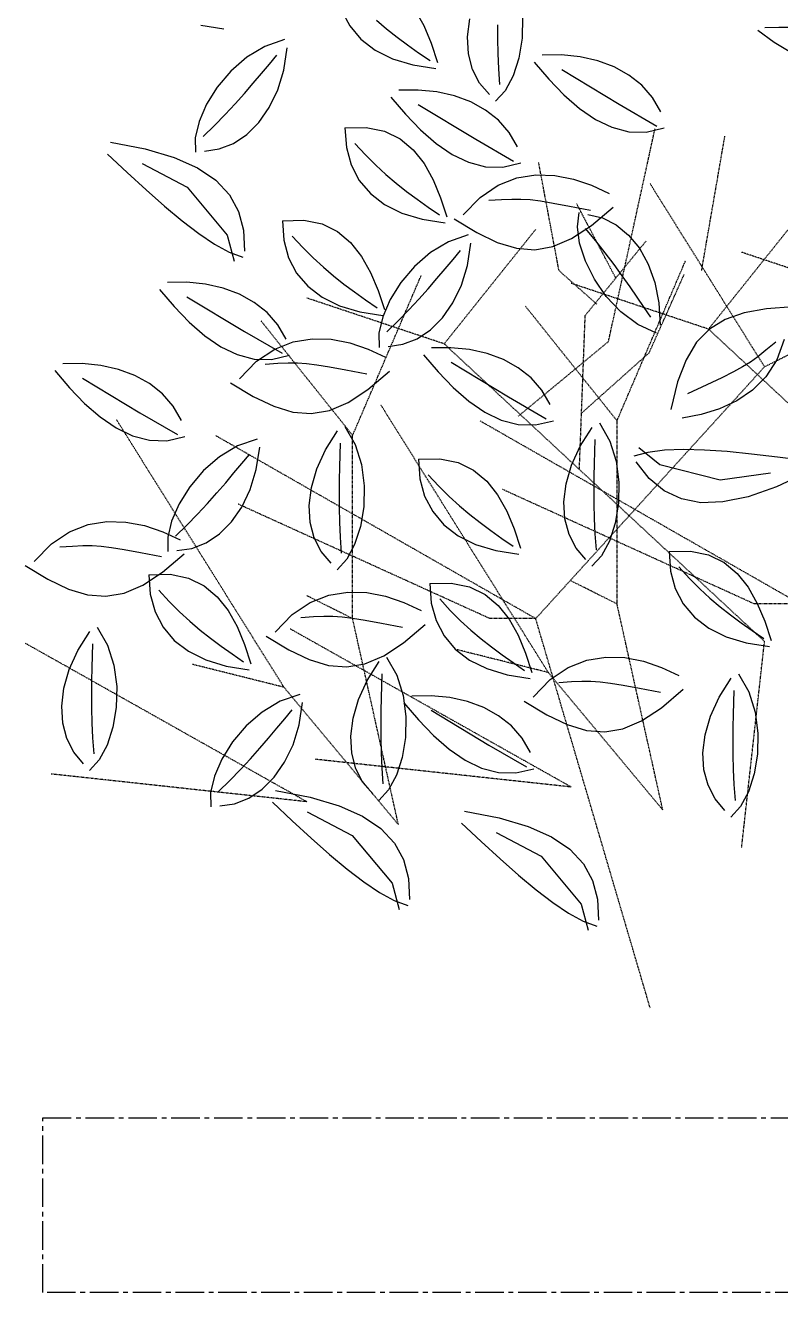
# Model space of a CAD drawing. Header units: millimetres. Extents: x 12377 to 30673, y 89761 to 101952.
# Drawn here: x 26067.2 to 26228.5, y 94883.9 to 95154.4 of the extents above; entities that cross this region are included whole.
import ezdxf

# ---------------------------------------------------------------- set-up
doc = ezdxf.new("R2010")
doc.units = ezdxf.units.MM
doc.linetypes.add('CENTER2', pattern=[28.575, 19.05, -3.175, 3.175, -3.175])
doc.linetypes.add('DASHED2', pattern=[0.375, 0.25, -0.125])

# ---------------------------------------------------------------- blocks, each defined once
blk = doc.blocks.new('A$C39D603B2')
for p, q in [((295.79, 1758.06), (301.84, 1747.32)), ((247.1, 1757.18), (252.46, 1746.91)), ((270.32, 1750.83), (277.14, 1745.03)), ((331.13, 1739.62), (332.54, 1751.64)), ((367.84, 1752.78), (367.53, 1738.77)), ((153.18, 1747.48), (168.58, 1745.06)), ((252.46, 1746.91), (259.94, 1738.11)), ((277.14, 1745.03), (284.06, 1739.56)), ((301.84, 1747.32), (306.86, 1735.36)), ((351.26, 1738.3), (351.24, 1747.66)), ((535.75, 1735.88), (524.84, 1743.84)), ((538.85, 1745.85), (529.53, 1745.61)), ((547.86, 1745.94), (538.85, 1745.85)), ((195.9, 1733.31), (183.86, 1726.08)), ((209.04, 1737.79), (195.9, 1733.31)), ((259.94, 1738.11), (269.49, 1730.81)), ((284.06, 1739.56), (291.15, 1734.3)), ((291.15, 1734.3), (298.5, 1729.1)), ((306.86, 1735.36), (311.03, 1722.53)), ((331.81, 1728.3), (331.13, 1739.62)), ((351.48, 1728.54), (351.26, 1738.3)), ((367.53, 1738.77), (365.31, 1725.48)), ((546.81, 1729.12), (535.75, 1735.88)), ((183.86, 1726.08), (173.18, 1716.78)), ((198.89, 1721.53), (203.94, 1727.49)), ((208.5, 1717.55), (210.81, 1732.33)), ((269.49, 1730.81), (281.05, 1725.09)), ((281.05, 1725.09), (294.56, 1720.99)), ((298.5, 1729.1), (306.2, 1723.84)), ((334.52, 1717.96), (331.81, 1728.3)), ((351.96, 1718.38), (351.48, 1728.54)), ((365.31, 1725.48), (361.45, 1713.58)), ((393.85, 1727.56), (380.92, 1727.37)), ((406.29, 1726.33), (393.85, 1727.56)), ((418.05, 1723.68), (406.29, 1726.33)), ((173.18, 1716.78), (164.12, 1706.08)), ((193.61, 1715.27), (198.89, 1721.53)), ((204.44, 1704.23), (208.5, 1717.55)), ((294.56, 1720.99), (309.96, 1718.57)), ((339.19, 1708.83), (334.52, 1717.96)), ((352.75, 1707.79), (351.96, 1718.38)), ((375.54, 1722.87), (385.33, 1711.42)), ((393.93, 1717.88), (432.31, 1694.69)), ((428.95, 1719.64), (418.05, 1723.68)), ((438.79, 1714.21), (428.95, 1719.64)), ((182.21, 1701.94), (188.07, 1708.72)), ((188.07, 1708.72), (193.61, 1715.27)), ((345.76, 1701.18), (339.19, 1708.83)), ((361.45, 1713.58), (356.17, 1703.76)), ((385.33, 1711.42), (395.4, 1701.01)), ((447.38, 1707.4), (438.79, 1714.21)), ((454.53, 1699.23), (447.38, 1707.4)), ((164.12, 1706.08), (156.97, 1694.66)), ((175.99, 1694.95), (182.21, 1701.94)), ((198.84, 1692.52), (204.44, 1704.23)), ((279.85, 1699.52), (289.63, 1688.06)), ((298.15, 1704.2), (285.23, 1704.01)), ((310.59, 1702.97), (298.15, 1704.2)), ((322.36, 1700.33), (310.59, 1702.97)), ((333.26, 1696.28), (322.36, 1700.33)), ((356.17, 1703.76), (349.73, 1696.7)), ((395.4, 1701.01), (405.78, 1691.97)), ((460.05, 1689.71), (454.53, 1699.23)), ((156.97, 1694.66), (151.97, 1683.19)), ((169.35, 1687.79), (175.99, 1694.95)), ((191.93, 1682.59), (198.84, 1692.52)), ((298.23, 1694.52), (336.61, 1671.34)), ((343.1, 1690.85), (333.26, 1696.28)), ((351.69, 1684.05), (343.1, 1690.85)), ((405.78, 1691.97), (416.46, 1684.64)), ((432.31, 1694.69), (457.46, 1680.2)), ((151.97, 1683.19), (149.41, 1672.35)), ((162.26, 1680.5), (169.35, 1687.79)), ((183.92, 1674.57), (191.93, 1682.59)), ((289.63, 1688.06), (299.71, 1677.65)), ((358.83, 1675.88), (351.69, 1684.05)), ((416.46, 1684.64), (427.45, 1679.34)), ((154.65, 1673.1), (162.26, 1680.5)), ((175.04, 1668.62), (183.92, 1674.57)), ((249.31, 1678.88), (263.54, 1679.23)), ((249.31, 1678.88), (250.24, 1665.87)), ((263.54, 1679.23), (275.74, 1676.69)), ((275.74, 1676.69), (286.1, 1671.6)), ((299.71, 1677.65), (310.08, 1668.62)), ((364.35, 1666.35), (358.83, 1675.88)), ((427.45, 1679.34), (438.75, 1676.39)), ((438.75, 1676.39), (450.37, 1676.13)), ((450.37, 1676.13), (462.3, 1678.89)), ((92.97, 1669.45), (116.04, 1664.94)), ((149.41, 1672.35), (149.55, 1662.79)), ((165.49, 1664.88), (175.04, 1668.62)), ((250.24, 1665.87), (253.42, 1654.21)), ((255.86, 1668.59), (262.93, 1660.99)), ((286.1, 1671.6), (294.83, 1664.29)), ((310.08, 1668.62), (320.76, 1661.28)), ((336.61, 1671.34), (361.77, 1656.85)), ((90.82, 1661.52), (103.97, 1649.21)), ((116.04, 1664.94), (135.3, 1659.23)), ((135.3, 1659.23), (150.95, 1652.26)), ((155.5, 1663.51), (165.49, 1664.88)), ((262.93, 1660.99), (269.82, 1654.13)), ((294.83, 1664.29), (302.11, 1655.09)), ((320.76, 1661.28), (331.75, 1655.98)), ((103.97, 1649.21), (116.69, 1637.53)), ((114.04, 1655.22), (144.04, 1639.41)), ((150.95, 1652.26), (163.2, 1643.99)), ((253.42, 1654.21), (258.78, 1643.95)), ((269.82, 1654.13), (276.64, 1647.86)), ((302.11, 1655.09), (308.16, 1644.35)), ((331.75, 1655.98), (343.05, 1653.04)), ((343.05, 1653.04), (354.67, 1652.78)), ((354.67, 1652.78), (366.6, 1655.53)), ((163.2, 1643.99), (172.26, 1634.35)), ((258.78, 1643.95), (266.26, 1635.14)), ((276.64, 1647.86), (283.46, 1642.06)), ((283.46, 1642.06), (290.38, 1636.6)), ((308.16, 1644.35), (313.17, 1632.4)), ((339.55, 1632.56), (351.59, 1640.64)), ((351.59, 1640.64), (364.02, 1645.53)), ((364.02, 1645.53), (376.66, 1647.59)), ((376.66, 1647.59), (389.31, 1647.22)), ((389.31, 1647.22), (401.8, 1644.79)), ((401.8, 1644.79), (413.94, 1640.68)), ((413.94, 1640.68), (425.52, 1635.28)), ((116.69, 1637.53), (128.94, 1626.7)), ((144.04, 1639.41), (170.7, 1607.5)), ((172.26, 1634.35), (178.33, 1623.29)), ((266.26, 1635.14), (275.81, 1627.85)), ((290.38, 1636.6), (297.46, 1631.33)), ((297.46, 1631.33), (304.82, 1626.14)), ((313.17, 1632.4), (317.35, 1619.56)), ((328.11, 1620.9), (339.55, 1632.56)), ((353.77, 1631.2), (360.64, 1631.49)), ((360.64, 1631.49), (366.73, 1631.48)), ((366.73, 1631.48), (372.82, 1631.08)), ((128.94, 1626.7), (140.66, 1616.93)), ((178.33, 1623.29), (181.61, 1610.75)), ((275.81, 1627.85), (287.37, 1622.12)), ((304.82, 1626.14), (312.51, 1620.88)), ((345.31, 1630.69), (353.77, 1631.2)), ((372.82, 1631.08), (379.71, 1630.23)), ((379.71, 1630.23), (388.2, 1628.85)), ((388.2, 1628.85), (399.09, 1626.85)), ((399.09, 1626.85), (413.15, 1624.17)), ((413.81, 1613.79), (428.21, 1626.04)), ((140.66, 1616.93), (151.8, 1608.43)), ((207.58, 1617.05), (221.81, 1617.39)), ((207.58, 1617.05), (208.51, 1604.04)), ((221.81, 1617.39), (234.01, 1614.85)), ((234.01, 1614.85), (244.37, 1609.76)), ((287.37, 1622.12), (300.87, 1618.02)), ((300.87, 1618.02), (316.28, 1615.6)), ((322.19, 1618.25), (337.25, 1609.1)), ((404.45, 1613.05), (405.54, 1622.55)), ((411.39, 1621.24), (421.19, 1618.89)), ((421.19, 1618.89), (430.32, 1614.23)), ((151.8, 1608.43), (162.31, 1601.43)), ((170.7, 1607.5), (175.31, 1590.08)), ((181.61, 1610.75), (182.3, 1596.69)), ((214.13, 1606.76), (221.2, 1599.16)), ((244.37, 1609.76), (253.09, 1602.45)), ((331.58, 1607.51), (318.44, 1603.03)), ((337.25, 1609.1), (350.95, 1602.51)), ((400.58, 1605.09), (413.81, 1613.79)), ((405.93, 1602.01), (404.45, 1613.05)), ((409.59, 1611.79), (416.43, 1603.67)), ((430.32, 1614.23), (438.57, 1607.42)), ((438.57, 1607.42), (445.75, 1598.65)), ((162.31, 1601.43), (172.14, 1596.12)), ((208.51, 1604.04), (211.69, 1592.37)), ((221.2, 1599.16), (228.09, 1592.29)), ((253.09, 1602.45), (260.38, 1593.26)), ((318.44, 1603.03), (306.4, 1595.8)), ((331.04, 1587.27), (333.35, 1602.05)), ((350.95, 1602.51), (363.71, 1598.65)), ((363.71, 1598.65), (375.96, 1597.69)), ((375.96, 1597.69), (388.11, 1599.78)), ((388.11, 1599.78), (400.58, 1605.09)), ((409.76, 1590.1), (405.93, 1602.01)), ((416.43, 1603.67), (422.76, 1595.71)), ((445.75, 1598.65), (451.64, 1588.08)), ((172.14, 1596.12), (181.23, 1592.72)), ((211.69, 1592.37), (217.04, 1582.11)), ((228.09, 1592.29), (234.91, 1586.02)), ((260.38, 1593.26), (266.43, 1582.52)), ((306.4, 1595.8), (295.71, 1586.5)), ((316.15, 1584.99), (321.42, 1591.25)), ((321.42, 1591.25), (326.48, 1597.21)), ((415.75, 1578.03), (409.76, 1590.1)), ((422.76, 1595.71), (428.66, 1587.93)), ((217.04, 1582.11), (224.53, 1573.31)), ((234.91, 1586.02), (241.73, 1580.22)), ((266.43, 1582.52), (271.44, 1570.56)), ((295.71, 1586.5), (286.66, 1575.8)), ((310.61, 1578.45), (316.15, 1584.99)), ((326.98, 1573.95), (331.04, 1587.27)), ((428.66, 1587.93), (434.16, 1580.36)), ((451.64, 1588.08), (456.05, 1575.88)), ((143.83, 1575.95), (130.91, 1575.76)), ((156.27, 1574.72), (143.83, 1575.95)), ((168.04, 1572.08), (156.27, 1574.72)), ((224.53, 1573.31), (234.08, 1566.01)), ((241.73, 1580.22), (248.64, 1574.76)), ((248.64, 1574.76), (255.73, 1569.5)), ((286.66, 1575.8), (279.51, 1564.39)), ((304.75, 1571.66), (310.61, 1578.45)), ((321.38, 1562.24), (326.98, 1573.95)), ((423.7, 1566.49), (415.75, 1578.03)), ((434.16, 1580.36), (439.32, 1573.03)), ((439.32, 1573.03), (444.18, 1565.97)), ((456.05, 1575.88), (458.78, 1562.23)), ((125.53, 1571.27), (135.31, 1559.81)), ((143.91, 1566.27), (182.29, 1543.09)), ((178.94, 1568.03), (168.04, 1572.08)), ((188.78, 1562.6), (178.94, 1568.03)), ((234.08, 1566.01), (245.63, 1560.29)), ((255.73, 1569.5), (263.08, 1564.3)), ((263.08, 1564.3), (270.78, 1559.04)), ((271.44, 1570.56), (275.62, 1557.73)), ((279.51, 1564.39), (274.51, 1552.92)), ((291.89, 1557.51), (298.53, 1564.67)), ((298.53, 1564.67), (304.75, 1571.66)), ((433.41, 1556.18), (423.7, 1566.49)), ((444.18, 1565.97), (448.81, 1559.21)), ((135.31, 1559.81), (145.39, 1549.4)), ((197.37, 1555.8), (188.78, 1562.6)), ((204.52, 1547.63), (197.37, 1555.8)), ((245.63, 1560.29), (259.14, 1556.19)), ((259.14, 1556.19), (274.54, 1553.76)), ((284.79, 1550.22), (291.89, 1557.51)), ((314.47, 1552.31), (321.38, 1562.24)), ((444.68, 1547.79), (433.41, 1556.18)), ((448.81, 1559.21), (453.25, 1552.78)), ((458.78, 1562.23), (459.61, 1547.28)), ((515.66, 1555.51), (503.05, 1551.17)), ((530.62, 1558.2), (515.66, 1555.51)), ((548.19, 1559.6), (530.62, 1558.2)), ((145.39, 1549.4), (155.76, 1540.37)), ((210.03, 1538.1), (204.52, 1547.63)), ((274.51, 1552.92), (271.95, 1542.07)), ((277.19, 1542.82), (284.79, 1550.22)), ((306.46, 1544.29), (314.47, 1552.31)), ((457.31, 1542.03), (444.68, 1547.79)), ((503.05, 1551.17), (492.56, 1544.78)), ((155.76, 1540.37), (166.44, 1533.03)), ((182.29, 1543.09), (207.45, 1528.6)), ((214.86, 1536.29), (227.5, 1538.36)), ((227.5, 1538.36), (240.16, 1537.98)), ((271.95, 1542.07), (272.09, 1532.51)), ((288.03, 1534.6), (297.57, 1538.34)), ((297.57, 1538.34), (306.46, 1544.29)), ((492.56, 1544.78), (483.94, 1535.97)), ((166.44, 1533.03), (177.43, 1527.73)), ((190.4, 1523.32), (202.43, 1531.41)), ((202.43, 1531.41), (214.86, 1536.29)), ((240.16, 1537.98), (252.65, 1535.55)), ((252.65, 1535.55), (264.78, 1531.45)), ((264.78, 1531.45), (276.37, 1526.04)), ((278.04, 1533.23), (288.03, 1534.6)), ((320.04, 1532.34), (307.12, 1532.15)), ((332.49, 1531.11), (320.04, 1532.34)), ((344.25, 1528.47), (332.49, 1531.11)), ((483.94, 1535.97), (476.94, 1524.36)), ((530.18, 1530.61), (524.77, 1526.35)), ((536.73, 1535.98), (530.18, 1530.61)), ((542.49, 1537.83), (537.47, 1524.23)), ((74.04, 1521.74), (61.11, 1521.55)), ((86.48, 1520.51), (74.04, 1521.74)), ((177.43, 1527.73), (188.73, 1524.79)), ((178.95, 1511.66), (190.4, 1523.32)), ((188.73, 1524.79), (200.35, 1524.53)), ((196.16, 1521.45), (204.62, 1521.97)), ((200.35, 1524.53), (212.29, 1527.28)), ((204.62, 1521.97), (211.49, 1522.26)), ((211.49, 1522.26), (217.58, 1522.25)), ((217.58, 1522.25), (223.67, 1521.85)), ((223.67, 1521.85), (230.56, 1521)), ((301.74, 1527.66), (311.52, 1516.2)), ((320.13, 1522.66), (358.5, 1499.48)), ((355.15, 1524.42), (344.25, 1528.47)), ((364.99, 1518.99), (355.15, 1524.42)), ((476.94, 1524.36), (471.31, 1509.57)), ((519.83, 1522.79), (514.66, 1519.55)), ((524.77, 1526.35), (519.83, 1522.79)), ((537.47, 1524.23), (530.26, 1513)), ((55.74, 1517.05), (65.52, 1505.6)), ((98.25, 1517.86), (86.48, 1520.51)), ((109.15, 1513.82), (98.25, 1517.86)), ((118.99, 1508.39), (109.15, 1513.82)), ((230.56, 1521), (239.05, 1519.61)), ((239.05, 1519.61), (249.93, 1517.62)), ((249.93, 1517.62), (264, 1514.94)), ((264.66, 1504.56), (279.05, 1516.8)), ((311.52, 1516.2), (321.6, 1505.79)), ((373.58, 1512.19), (364.99, 1518.99)), ((508.58, 1516.2), (500.88, 1512.35)), ((514.66, 1519.55), (508.58, 1516.2)), ((530.26, 1513), (521.22, 1503.92)), ((65.52, 1505.6), (75.59, 1495.19)), ((74.12, 1512.06), (112.5, 1488.87)), ((127.58, 1501.58), (118.99, 1508.39)), ((173.04, 1509.01), (188.1, 1499.86)), ((251.43, 1495.86), (264.66, 1504.56)), ((321.6, 1505.79), (331.97, 1496.76)), ((380.73, 1504.02), (373.58, 1512.19)), ((471.31, 1509.57), (466.81, 1491.21)), ((490.89, 1507.6), (477.92, 1501.53)), ((500.88, 1512.35), (490.89, 1507.6)), ((134.72, 1493.41), (127.58, 1501.58)), ((188.1, 1499.86), (201.8, 1493.28)), ((331.97, 1496.76), (342.66, 1489.42)), ((358.5, 1499.48), (383.66, 1484.99)), ((386.24, 1494.5), (380.73, 1504.02)), ((510.74, 1496.81), (499.19, 1491.47)), ((521.22, 1503.92), (510.74, 1496.81)), ((75.59, 1495.19), (85.97, 1486.15)), ((112.5, 1488.87), (137.66, 1474.38)), ((140.24, 1483.89), (134.72, 1493.41)), ((201.8, 1493.28), (214.56, 1489.42)), ((214.56, 1489.42), (226.8, 1488.45)), ((226.8, 1488.45), (238.95, 1490.54)), ((238.95, 1490.54), (251.43, 1495.86)), ((342.66, 1489.42), (353.64, 1484.12)), ((486.95, 1487.69), (474.4, 1485.29)), ((499.19, 1491.47), (486.95, 1487.69)), ((85.97, 1486.15), (96.65, 1478.82)), ((249.26, 1479.8), (256.12, 1467.73)), ((353.64, 1484.12), (364.95, 1481.18)), ((364.95, 1481.18), (376.56, 1480.92)), ((376.56, 1480.92), (388.5, 1483.67)), ((406.23, 1466.61), (414.3, 1479.22)), ((419.25, 1482.13), (426.11, 1470.06)), ((96.65, 1478.82), (107.64, 1473.52)), ((107.64, 1473.52), (118.94, 1470.57)), ((130.56, 1470.31), (142.49, 1473.07)), ((190.7, 1471.36), (177.56, 1466.87)), ((236.24, 1464.29), (244.31, 1476.89)), ((416.07, 1463.22), (416.23, 1471.03)), ((118.94, 1470.57), (130.56, 1470.31)), ((177.56, 1466.87), (165.52, 1459.64)), ((190.16, 1451.11), (192.47, 1465.9)), ((230.45, 1451.62), (236.24, 1464.29)), ((246.08, 1460.9), (246.25, 1468.71)), ((256.12, 1467.73), (260.35, 1454.34)), ((400.44, 1453.95), (406.23, 1466.61)), ((415.87, 1455.03), (416.07, 1463.22)), ((426.11, 1470.06), (430.33, 1456.66)), ((451.51, 1462.55), (442.15, 1459.98)), ((459.34, 1454.17), (445.39, 1465.59)), ((462.58, 1464), (451.51, 1462.55)), ((475.2, 1464.47), (462.58, 1464)), ((489.21, 1464.11), (475.2, 1464.47)), ((504.43, 1463.05), (489.21, 1464.11)), ((520.7, 1461.44), (504.43, 1463.05)), ((165.52, 1459.64), (154.83, 1450.34)), ((175.27, 1448.83), (180.54, 1455.1)), ((180.54, 1455.1), (185.6, 1461.06)), ((245.88, 1452.71), (246.08, 1460.9)), ((260.35, 1454.34), (262.18, 1440.29)), ((298.39, 1457.95), (312.63, 1458.29)), ((298.39, 1457.95), (299.33, 1444.94)), ((312.63, 1458.29), (324.82, 1455.75)), ((324.82, 1455.75), (335.18, 1450.66)), ((396.87, 1441.48), (400.44, 1453.95)), ((415.68, 1446.46), (415.87, 1455.03)), ((430.33, 1456.66), (432.17, 1442.62)), ((452.4, 1445.14), (443.6, 1456.14)), ((499.63, 1443.91), (459.34, 1454.17)), ((537.85, 1459.43), (520.7, 1461.44)), ((555.72, 1457.14), (537.85, 1459.43)), ((154.83, 1450.34), (145.78, 1439.65)), ((169.73, 1442.29), (175.27, 1448.83)), ((186.1, 1437.79), (190.16, 1451.11)), ((226.89, 1439.15), (230.45, 1451.62)), ((245.69, 1444.14), (245.88, 1452.71)), ((304.95, 1447.66), (312.01, 1440.06)), ((335.18, 1450.66), (343.91, 1443.35)), ((415.57, 1437.5), (415.68, 1446.46)), ((533.2, 1448.66), (499.63, 1443.91)), ((558.61, 1449.46), (537.28, 1439.61)), ((145.78, 1439.65), (138.62, 1428.23)), ((163.87, 1435.51), (169.73, 1442.29)), ((180.5, 1426.09), (186.1, 1437.79)), ((225.47, 1427.13), (226.89, 1439.15)), ((245.58, 1435.18), (245.69, 1444.14)), ((262.18, 1440.29), (261.87, 1426.28)), ((299.33, 1444.94), (302.5, 1433.27)), ((312.01, 1440.06), (318.91, 1433.19)), ((343.91, 1443.35), (351.19, 1434.16)), ((395.46, 1429.46), (396.87, 1441.48)), ((415.59, 1428.14), (415.57, 1437.5)), ((432.17, 1442.62), (431.85, 1428.61)), ((462.4, 1436.9), (452.4, 1445.14)), ((473.79, 1431.48), (462.4, 1436.9)), ((537.28, 1439.61), (518.32, 1432.96)), ((151.01, 1421.36), (157.65, 1428.52)), ((157.65, 1428.52), (163.87, 1435.51)), ((245.61, 1425.82), (245.58, 1435.18)), ((302.5, 1433.27), (307.86, 1423.01)), ((318.91, 1433.19), (325.72, 1426.93)), ((351.19, 1434.16), (357.24, 1423.42)), ((396.14, 1418.14), (395.46, 1429.46)), ((431.85, 1428.61), (429.64, 1415.32)), ((486.78, 1428.97), (473.79, 1431.48)), ((501.56, 1429.44), (486.78, 1428.97)), ((518.32, 1432.96), (501.56, 1429.44)), ((138.62, 1428.23), (133.63, 1416.76)), ((143.91, 1414.06), (151.01, 1421.36)), ((173.59, 1416.15), (180.5, 1426.09)), ((226.15, 1415.82), (225.47, 1427.13)), ((245.83, 1416.06), (245.61, 1425.82)), ((261.87, 1426.28), (259.66, 1412.99)), ((307.86, 1423.01), (315.34, 1414.21)), ((325.72, 1426.93), (332.55, 1421.13)), ((332.55, 1421.13), (339.46, 1415.66)), ((357.24, 1423.42), (362.26, 1411.46)), ((415.81, 1418.38), (415.59, 1428.14)), ((65.42, 1409.52), (77.86, 1414.4)), ((77.86, 1414.4), (90.5, 1416.47)), ((90.5, 1416.47), (103.15, 1416.09)), ((103.15, 1416.09), (115.64, 1413.66)), ((115.64, 1413.66), (127.77, 1409.55)), ((133.63, 1416.76), (131.07, 1405.91)), ((136.31, 1406.66), (143.91, 1414.06)), ((165.58, 1408.14), (173.59, 1416.15)), ((228.86, 1405.47), (226.15, 1415.82)), ((246.3, 1405.89), (245.83, 1416.06)), ((259.66, 1412.99), (255.79, 1401.09)), ((315.34, 1414.21), (324.89, 1406.91)), ((339.46, 1415.66), (346.55, 1410.4)), ((398.85, 1407.8), (396.14, 1418.14)), ((416.29, 1408.22), (415.81, 1418.38)), ((429.64, 1415.32), (425.77, 1403.42)), ((53.39, 1401.43), (65.42, 1409.52)), ((127.77, 1409.55), (139.36, 1404.15)), ((131.07, 1405.91), (131.21, 1396.36)), ((156.69, 1402.18), (165.58, 1408.14)), ((233.53, 1396.35), (228.86, 1405.47)), ((247.09, 1395.31), (246.3, 1405.89)), ((324.89, 1406.91), (336.45, 1401.19)), ((346.55, 1410.4), (353.9, 1405.2)), ((353.9, 1405.2), (361.6, 1399.94)), ((362.26, 1411.46), (366.44, 1398.63)), ((403.52, 1398.67), (398.85, 1407.8)), ((417.08, 1397.63), (416.29, 1408.22)), ((425.77, 1403.42), (420.5, 1393.6)), ((41.94, 1389.77), (53.39, 1401.43)), ((59.15, 1399.56), (67.61, 1400.08)), ((67.61, 1400.08), (74.48, 1400.37)), ((74.48, 1400.37), (80.57, 1400.35)), ((80.57, 1400.35), (86.66, 1399.96)), ((86.66, 1399.96), (93.55, 1399.11)), ((93.55, 1399.11), (102.04, 1397.72)), ((102.04, 1397.72), (112.92, 1395.73)), ((112.92, 1395.73), (126.99, 1393.05)), ((127.65, 1382.66), (142.04, 1394.91)), ((137.16, 1397.08), (147.15, 1398.45)), ((147.15, 1398.45), (156.69, 1402.18)), ((240.1, 1388.7), (233.53, 1396.35)), ((255.79, 1401.09), (250.51, 1391.28)), ((336.45, 1401.19), (349.96, 1397.09)), ((349.96, 1397.09), (365.36, 1394.66)), ((410.09, 1391.02), (403.52, 1398.67)), ((465.57, 1396.37), (479.8, 1396.72)), ((465.57, 1396.37), (466.5, 1383.36)), ((479.8, 1396.72), (492, 1394.18)), ((36.03, 1387.12), (51.09, 1377.97)), ((250.51, 1391.28), (244.08, 1384.21)), ((420.5, 1393.6), (414.06, 1386.54)), ((492, 1394.18), (502.36, 1389.09)), ((502.36, 1389.09), (511.08, 1381.78)), ((51.09, 1377.97), (64.79, 1371.39)), ((114.42, 1373.97), (127.65, 1382.66)), ((118.49, 1380.89), (132.73, 1381.23)), ((118.49, 1380.89), (119.43, 1367.88)), ((132.73, 1381.23), (144.93, 1378.69)), ((144.93, 1378.69), (155.29, 1373.6)), ((466.5, 1383.36), (469.68, 1371.7)), ((472.12, 1386.09), (479.19, 1378.48)), ((479.19, 1378.48), (486.08, 1371.62)), ((511.08, 1381.78), (518.37, 1372.58)), ((64.79, 1371.39), (77.55, 1367.53)), ((101.95, 1368.65), (114.42, 1373.97)), ((125.05, 1370.6), (132.11, 1363)), ((155.29, 1373.6), (164.01, 1366.29)), ((238.58, 1367.34), (251.22, 1369.4)), ((251.22, 1369.4), (263.88, 1369.03)), ((306, 1375.05), (320.24, 1375.4)), ((306, 1375.05), (306.94, 1362.04)), ((320.24, 1375.4), (332.44, 1372.86)), ((332.44, 1372.86), (342.8, 1367.76)), ((469.68, 1371.7), (475.03, 1361.44)), ((486.08, 1371.62), (492.9, 1365.35)), ((518.37, 1372.58), (524.42, 1361.84)), ((77.55, 1367.53), (89.8, 1366.56)), ((89.8, 1366.56), (101.95, 1368.65)), ((119.43, 1367.88), (122.6, 1356.21)), ((132.11, 1363), (139.01, 1356.13)), ((164.01, 1366.29), (171.3, 1357.1)), ((214.12, 1354.37), (226.15, 1362.45)), ((226.15, 1362.45), (238.58, 1367.34)), ((263.88, 1369.03), (276.37, 1366.6)), ((276.37, 1366.6), (288.5, 1362.49)), ((288.5, 1362.49), (300.09, 1357.09)), ((306.94, 1362.04), (310.11, 1350.38)), ((312.56, 1364.76), (319.62, 1357.16)), ((342.8, 1367.76), (351.52, 1360.45)), ((475.03, 1361.44), (482.52, 1352.63)), ((492.9, 1365.35), (499.72, 1359.55)), ((524.42, 1361.84), (529.43, 1349.89)), ((122.6, 1356.21), (127.96, 1345.95)), ((139.01, 1356.13), (145.83, 1349.87)), ((171.3, 1357.1), (177.35, 1346.36)), ((202.67, 1342.71), (214.12, 1354.37)), ((219.88, 1352.5), (228.34, 1353.02)), ((228.34, 1353.02), (235.21, 1353.31)), ((235.21, 1353.31), (241.3, 1353.29)), ((241.3, 1353.29), (247.39, 1352.9)), ((247.39, 1352.9), (254.28, 1352.05)), ((319.62, 1357.16), (326.52, 1350.29)), ((351.52, 1360.45), (358.81, 1351.26)), ((482.52, 1352.63), (492.07, 1345.34)), ((499.72, 1359.55), (506.63, 1354.09)), ((506.63, 1354.09), (513.72, 1348.82)), ((84.08, 1345.99), (90.94, 1333.92)), ((127.96, 1345.95), (135.45, 1337.15)), ((145.83, 1349.87), (152.65, 1344.07)), ((152.65, 1344.07), (159.56, 1338.6)), ((177.35, 1346.36), (182.36, 1334.4)), ((254.28, 1352.05), (262.77, 1350.66)), ((262.77, 1350.66), (273.65, 1348.67)), ((273.65, 1348.67), (287.72, 1345.98)), ((288.38, 1335.6), (302.77, 1347.85)), ((310.11, 1350.38), (315.47, 1340.11)), ((326.52, 1350.29), (333.34, 1344.03)), ((333.34, 1344.03), (340.16, 1338.23)), ((358.81, 1351.26), (364.86, 1340.52)), ((492.07, 1345.34), (503.62, 1339.61)), ((513.72, 1348.82), (521.07, 1343.63)), ((529.43, 1349.89), (533.61, 1337.05)), ((71.06, 1330.48), (79.13, 1343.08)), ((135.45, 1337.15), (144.99, 1329.85)), ((159.56, 1338.6), (166.65, 1333.34)), ((196.76, 1340.06), (211.82, 1330.91)), ((275.15, 1326.9), (288.38, 1335.6)), ((315.47, 1340.11), (322.96, 1331.31)), ((340.16, 1338.23), (347.07, 1332.76)), ((364.86, 1340.52), (369.87, 1328.56)), ((503.62, 1339.61), (517.13, 1335.51)), ((517.13, 1335.51), (532.54, 1333.09)), ((521.07, 1343.63), (528.77, 1338.37)), ((65.27, 1317.81), (71.06, 1330.48)), ((80.7, 1318.9), (80.9, 1327.09)), ((80.9, 1327.09), (81.07, 1334.9)), ((90.94, 1333.92), (95.17, 1320.53)), ((144.99, 1329.85), (156.55, 1324.13)), ((166.65, 1333.34), (174, 1328.14)), ((174, 1328.14), (181.7, 1322.88)), ((182.36, 1334.4), (186.54, 1321.57)), ((211.82, 1330.91), (225.52, 1324.33)), ((322.96, 1331.31), (332.5, 1324.02)), ((347.07, 1332.76), (354.16, 1327.5)), ((354.16, 1327.5), (361.51, 1322.3)), ((369.87, 1328.56), (374.05, 1315.73)), ((80.51, 1310.33), (80.7, 1318.9)), ((95.17, 1320.53), (97, 1306.48)), ((156.55, 1324.13), (170.06, 1320.03)), ((170.06, 1320.03), (185.46, 1317.6)), ((225.52, 1324.33), (238.28, 1320.47)), ((238.28, 1320.47), (250.53, 1319.5)), ((250.53, 1319.5), (262.67, 1321.59)), ((262.67, 1321.59), (275.15, 1326.9)), ((264.05, 1310.39), (272.12, 1322.99)), ((277.07, 1325.9), (283.93, 1313.84)), ((332.5, 1324.02), (344.06, 1318.29)), ((361.51, 1322.3), (369.21, 1317.04)), ((386.25, 1311.02), (398.28, 1319.11)), ((398.28, 1319.11), (410.71, 1323.99)), ((410.71, 1323.99), (423.35, 1326.06)), ((423.35, 1326.06), (436.01, 1325.68)), ((436.01, 1325.68), (448.5, 1323.25)), ((448.5, 1323.25), (460.63, 1319.14)), ((460.63, 1319.14), (472.21, 1313.74)), ((61.71, 1305.34), (65.27, 1317.81)), ((80.4, 1301.37), (80.51, 1310.33)), ((258.26, 1297.72), (264.05, 1310.39)), ((273.89, 1307), (274.06, 1314.81)), ((283.93, 1313.84), (288.16, 1300.44)), ((344.06, 1318.29), (357.57, 1314.19)), ((357.57, 1314.19), (372.97, 1311.77)), ((374.8, 1299.36), (386.25, 1311.02)), ((498.98, 1299.33), (507.05, 1311.94)), ((511.99, 1314.85), (518.86, 1302.78)), ((60.29, 1293.32), (61.71, 1305.34)), ((97, 1306.48), (96.69, 1292.48)), ((273.69, 1298.81), (273.89, 1307)), ((392, 1309.15), (400.46, 1309.67)), ((400.46, 1309.67), (407.34, 1309.96)), ((407.34, 1309.96), (413.42, 1309.94)), ((413.42, 1309.94), (419.51, 1309.55)), ((419.51, 1309.55), (426.41, 1308.7)), ((426.41, 1308.7), (434.9, 1307.31)), ((434.9, 1307.31), (445.78, 1305.32)), ((445.78, 1305.32), (459.85, 1302.63)), ((460.5, 1292.25), (474.9, 1304.5)), ((508.82, 1295.94), (508.98, 1303.75)), ((518.86, 1302.78), (523.08, 1289.38)), ((60.97, 1282.01), (60.29, 1293.32)), ((80.43, 1292.01), (80.4, 1301.37)), ((206.12, 1296.6), (194.07, 1289.38)), ((219.26, 1301.09), (206.12, 1296.6)), ((218.72, 1280.85), (221.03, 1295.63)), ((254.7, 1285.25), (258.26, 1297.72)), ((273.5, 1290.24), (273.69, 1298.81)), ((288.16, 1300.44), (289.99, 1286.4)), ((288.57, 1295.55), (298.35, 1284.1)), ((306.87, 1300.24), (293.94, 1300.05)), ((319.31, 1299.01), (306.87, 1300.24)), ((331.08, 1296.37), (319.31, 1299.01)), ((341.98, 1292.32), (331.08, 1296.37)), ((368.88, 1296.71), (383.95, 1287.56)), ((493.19, 1286.67), (498.98, 1299.33)), ((508.61, 1287.75), (508.82, 1295.94)), ((80.65, 1282.25), (80.43, 1292.01)), ((96.69, 1292.48), (94.48, 1279.18)), ((194.07, 1289.38), (183.39, 1280.08)), ((203.83, 1278.57), (209.1, 1284.83)), ((209.1, 1284.83), (214.16, 1290.79)), ((253.28, 1273.23), (254.7, 1285.25)), ((273.39, 1281.28), (273.5, 1290.24)), ((289.99, 1286.4), (289.68, 1272.39)), ((306.95, 1290.56), (345.33, 1267.37)), ((351.82, 1286.89), (341.98, 1292.32)), ((360.41, 1280.08), (351.82, 1286.89)), ((383.95, 1287.56), (397.65, 1280.98)), ((447.28, 1283.55), (460.5, 1292.25)), ((489.62, 1274.19), (493.19, 1286.67)), ((508.43, 1279.18), (508.61, 1287.75)), ((523.08, 1289.38), (524.91, 1275.34)), ((63.68, 1271.66), (60.97, 1282.01)), ((81.12, 1272.08), (80.65, 1282.25)), ((94.48, 1279.18), (90.61, 1267.29)), ((183.39, 1280.08), (174.34, 1269.38)), ((198.29, 1272.02), (203.83, 1278.57)), ((214.66, 1267.53), (218.72, 1280.85)), ((273.42, 1271.92), (273.39, 1281.28)), ((298.35, 1284.1), (308.42, 1273.69)), ((367.55, 1271.91), (360.41, 1280.08)), ((397.65, 1280.98), (410.41, 1277.12)), ((410.41, 1277.12), (422.65, 1276.15)), ((422.65, 1276.15), (434.8, 1278.24)), ((434.8, 1278.24), (447.28, 1283.55)), ((508.32, 1270.22), (508.43, 1279.18)), ((68.35, 1262.54), (63.68, 1271.66)), ((81.91, 1261.5), (81.12, 1272.08)), ((174.34, 1269.38), (167.18, 1257.96)), ((192.43, 1265.24), (198.29, 1272.02)), ((253.96, 1261.92), (253.28, 1273.23)), ((273.64, 1262.16), (273.42, 1271.92)), ((289.68, 1272.39), (287.47, 1259.09)), ((308.42, 1273.69), (318.8, 1264.65)), ((373.07, 1262.39), (367.55, 1271.91)), ((488.21, 1262.17), (489.62, 1274.19)), ((508.34, 1260.86), (508.32, 1270.22)), ((524.91, 1275.34), (524.6, 1261.33)), ((74.92, 1254.89), (68.35, 1262.54)), ((90.61, 1267.29), (85.33, 1257.47)), ((186.2, 1258.25), (192.43, 1265.24)), ((209.06, 1255.82), (214.66, 1267.53)), ((256.67, 1251.57), (253.96, 1261.92)), ((274.11, 1251.99), (273.64, 1262.16)), ((318.8, 1264.65), (329.48, 1257.32)), ((345.33, 1267.37), (370.49, 1252.88)), ((488.89, 1250.86), (488.21, 1262.17)), ((508.56, 1251.1), (508.34, 1260.86)), ((524.6, 1261.33), (522.39, 1248.04)), ((85.33, 1257.47), (78.9, 1250.41)), ((167.18, 1257.96), (162.19, 1246.49)), ((172.47, 1243.79), (179.57, 1251.09)), ((179.57, 1251.09), (186.2, 1258.25)), ((202.15, 1245.89), (209.06, 1255.82)), ((261.34, 1242.45), (256.67, 1251.57)), ((274.9, 1241.41), (274.11, 1251.99)), ((287.47, 1259.09), (283.6, 1247.2)), ((329.48, 1257.32), (340.47, 1252.02)), ((340.47, 1252.02), (351.77, 1249.07)), ((363.39, 1248.81), (375.32, 1251.57)), ((509.04, 1240.93), (508.56, 1251.1)), ((162.19, 1246.49), (159.63, 1235.65)), ((164.87, 1236.39), (172.47, 1243.79)), ((194.14, 1237.87), (202.15, 1245.89)), ((283.6, 1247.2), (278.32, 1237.38)), ((351.77, 1249.07), (363.39, 1248.81)), ((491.59, 1240.52), (488.89, 1250.86)), ((522.39, 1248.04), (518.52, 1236.14)), ((159.63, 1235.65), (159.77, 1226.09)), ((185.25, 1231.92), (194.14, 1237.87)), ((203.08, 1237.1), (226.14, 1232.59)), ((267.91, 1234.8), (261.34, 1242.45)), ((278.32, 1237.38), (271.89, 1230.32)), ((496.26, 1231.39), (491.59, 1240.52)), ((509.82, 1230.35), (509.04, 1240.93)), ((518.52, 1236.14), (513.25, 1226.32)), ((165.72, 1226.81), (175.71, 1228.18)), ((175.71, 1228.18), (185.25, 1231.92)), ((200.92, 1229.17), (214.07, 1216.86)), ((226.14, 1232.59), (245.4, 1226.88)), ((245.4, 1226.88), (261.05, 1219.91)), ((502.83, 1223.74), (496.26, 1231.39)), ((513.25, 1226.32), (506.81, 1219.26)), ((224.15, 1222.86), (254.14, 1207.06)), ((261.05, 1219.91), (273.31, 1211.64)), ((329.19, 1223.26), (352.26, 1218.75)), ((352.26, 1218.75), (371.52, 1213.04)), ((214.07, 1216.86), (226.8, 1205.18)), ((273.31, 1211.64), (282.37, 1202)), ((327.04, 1215.34), (340.19, 1203.02)), ((350.26, 1209.03), (380.26, 1193.22)), ((371.52, 1213.04), (387.17, 1206.08)), ((226.8, 1205.18), (239.04, 1194.35)), ((254.14, 1207.06), (280.8, 1175.15)), ((282.37, 1202), (288.43, 1190.94)), ((340.19, 1203.02), (352.91, 1191.35)), ((387.17, 1206.08), (399.42, 1197.8)), ((239.04, 1194.35), (250.76, 1184.58)), ((380.26, 1193.22), (406.91, 1161.31)), ((399.42, 1197.8), (408.48, 1188.16)), ((250.76, 1184.58), (261.9, 1176.08)), ((288.43, 1190.94), (291.71, 1178.4)), ((352.91, 1191.35), (365.16, 1180.51)), ((408.48, 1188.16), (414.55, 1177.1)), ((261.9, 1176.08), (272.41, 1169.07)), ((280.8, 1175.15), (285.42, 1157.72)), ((291.71, 1178.4), (292.41, 1164.33)), ((365.16, 1180.51), (376.88, 1170.74)), ((414.55, 1177.1), (417.83, 1164.57)), ((272.41, 1169.07), (282.24, 1163.77)), ((376.88, 1170.74), (388.02, 1162.25)), ((282.24, 1163.77), (291.33, 1160.37)), ((388.02, 1162.25), (398.53, 1155.24)), ((406.91, 1161.31), (411.53, 1143.89)), ((417.83, 1164.57), (418.52, 1150.5)), ((398.53, 1155.24), (408.35, 1149.93)), ((408.35, 1149.93), (417.45, 1146.54))]:
    blk.add_line(p, q)
at = {"linetype": 'DASHED2'}
for p, q in [((425.17, 1536.47), (456.22, 1678.35)), ((487.3, 1583.74), (502.82, 1673.36)), ((392.15, 1583.74), (378.57, 1655.92)), ((529.29, 1519.64), (452.94, 1641.8)), ((430.04, 1578.78), (403.83, 1628.57)), ((491.92, 1544.72), (553, 1621.07)), ((315.52, 1534.91), (376.6, 1611.26)), ((409.65, 1553.87), (450.4, 1603.66)), ((430.85, 1483.64), (476.65, 1590.53)), ((559.83, 1580.72), (514.02, 1595.99)), ((254.44, 1473.83), (300.25, 1580.72)), ((417.41, 1561.35), (392.15, 1583.74)), ((452.34, 1529), (475.66, 1581.26)), ((491.92, 1544.72), (400.31, 1575.26)), ((315.52, 1534.91), (223.9, 1565.45)), ((529.29, 1519.64), (620.91, 1565.45)), ((430.85, 1483.64), (369.77, 1559.99)), ((254.44, 1473.83), (193.36, 1550.18)), ((405.77, 1451.82), (409.65, 1553.87)), ((705.7, 1346.21), (491.92, 1544.72)), ((529.29, 1336.41), (315.52, 1534.91)), ((364.98, 1486.69), (425.17, 1536.47)), ((407.71, 1489.17), (452.34, 1529)), ((376.6, 1351.68), (529.29, 1519.64)), ((385.04, 1315.68), (273.22, 1494.3)), ((208.63, 1305.87), (96.81, 1484.49)), ((553, 1361.48), (339.23, 1483.64)), ((430.85, 1361.48), (430.85, 1483.64)), ((376.6, 1351.68), (162.82, 1473.83)), ((254.44, 1351.68), (254.44, 1473.83)), ((522.46, 1361.48), (354.5, 1437.83)), ((346.06, 1351.68), (178.09, 1428.02)), ((430.85, 1361.48), (400.31, 1376.75)), ((254.44, 1351.68), (223.9, 1366.95)), ((461.39, 1224.06), (430.85, 1361.48)), ((553, 1361.48), (522.46, 1361.48)), ((400.31, 1239.33), (212.52, 1344.97)), ((284.98, 1214.25), (254.44, 1351.68)), ((376.6, 1351.68), (346.06, 1351.68)), ((452.94, 1092.09), (376.6, 1351.68)), ((514.02, 1198.98), (529.29, 1336.41)), ((223.9, 1229.52), (36.11, 1335.17)), ((385.04, 1315.68), (323.96, 1330.95)), ((208.63, 1305.87), (147.55, 1321.14)), ((461.39, 1224.06), (385.04, 1315.68)), ((284.98, 1214.25), (208.63, 1305.87)), ((400.31, 1239.33), (229.54, 1257.84)), ((223.9, 1229.52), (53.13, 1248.03))]:
    blk.add_line(p, q, dxfattribs=at)
at = {"linetype": 'CENTER2'}
for p, q in [((47.66, 1018.81), (1041.11, 1018.81)), ((47.66, 902.13), (47.66, 1018.81)), ((1041.11, 902.13), (47.66, 902.13))]:
    blk.add_line(p, q, dxfattribs=at)

msp = doc.modelspace()

# ---------------------------------------------------------------- block references
at = {"xscale": 0.3200000000000001, "yscale": 0.3200000000000001, "zscale": 0.3200000000000001}
msp.add_blockref('A$C39D603B2', (26055.68, 94595.21), dxfattribs=at)

doc.saveas('drawing.dxf')
